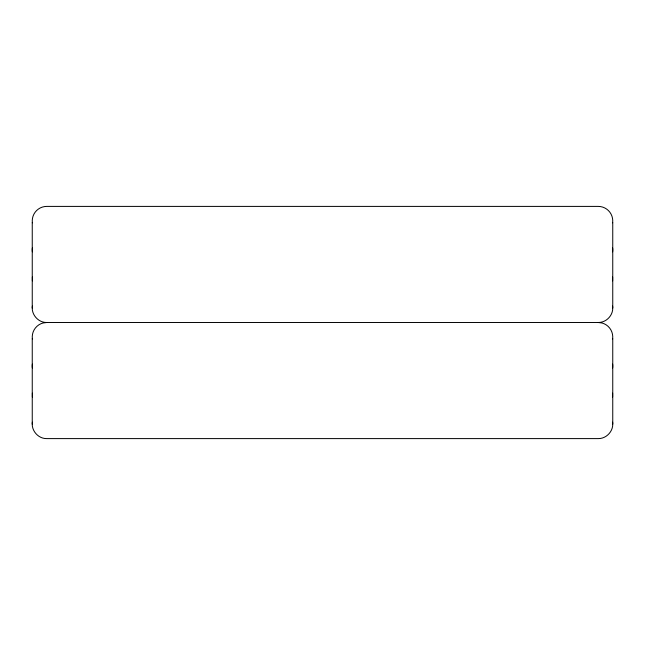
<?xml version="1.0" encoding="UTF-8"?>
<svg xmlns="http://www.w3.org/2000/svg" width="645" height="645" viewBox="0 0 645 645"><rect width="100%" height="100%" fill="white"/><g stroke="black" fill="none" stroke-linecap="round" stroke-linejoin="round"><path stroke-width="0.97" d="M32.371 277.068L32.371 280.857M612.75 222.517L612.75 307.988C612.911 315.744 605.994 322.661 598.238 322.5L46.763 322.5C38.297 322.726 31.049 314.454 32.371 306.093M32.371 393.168L32.371 396.957M612.75 338.617L612.75 424.088C612.911 431.844 605.994 438.761 598.238 438.6L46.763 438.6C38.297 438.826 31.049 430.554 32.371 422.193M612.629 280.857L612.629 277.068M612.629 396.957L612.629 393.168M46.763 322.5L43.005 322.992A14.513 14.513 0 0 0 32.371 338.907M598.238 322.5L601.995 322.992A14.513 14.513 0 0 1 612.629 338.907M612.629 306.093L612.75 307.988M612.629 422.193L612.75 424.088M32.25 222.517L32.25 307.988M32.25 338.617L32.25 424.088M612.629 248.043A14.513 14.513 0 0 1 612.629 251.832M32.371 251.832A14.513 14.513 0 0 1 32.371 248.043M612.629 222.807A14.513 14.513 0 0 0 598.238 206.4L46.763 206.4A14.513 14.513 0 0 0 32.371 222.807M612.629 364.143A14.513 14.513 0 0 1 612.629 367.932M32.371 367.932A14.513 14.513 0 0 1 32.371 364.143"/></g></svg>
